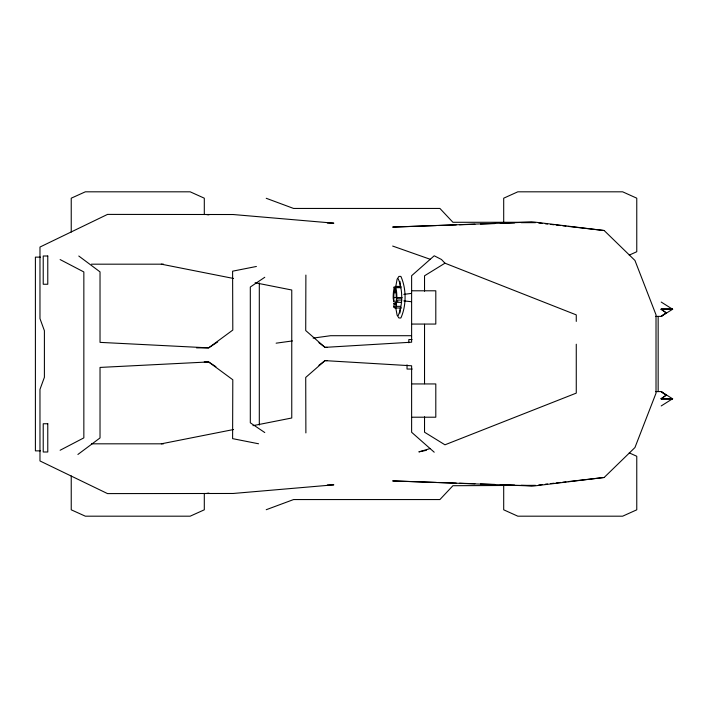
<?xml version="1.0" encoding="UTF-8"?>
<svg xmlns="http://www.w3.org/2000/svg" width="708" height="708" viewBox="0 0 708 708"><rect width="100%" height="100%" fill="white"/><g stroke="black" fill="none" stroke-linecap="round" stroke-linejoin="round"><path stroke-width="1.06" d="M259.305 425.083L259.305 282.917M424.534 416.782L424.534 432.207L444.96 444.81L576.268 393.117L576.268 344.221M424.534 383.745L424.534 324.246M305.883 275.076L305.723 330.556L325.016 347.363L327.229 347.363M401.808 300.059L396.445 300.059L396.852 296.723A10.549 1.832 -90 0 0 395.825 287.988L395.701 286.413L401.055 286.413M397.967 301.192L393.683 301.192L393.958 297.466L397.17 297.466M399.949 313.042L400.374 307.723M396.507 292.634L394.365 292.634L394.71 289.094L394.099 287.076L400.524 287.076M401.622 302.325L396.259 302.325L395.56 302.803L395.666 303.803A7.319 1.274 -90 0 1 394.701 304.537L394.63 303.183L393.931 303.245L393.931 307.307L394.082 306.405L394.223 306.945A10.549 1.832 -90 0 0 396.055 306.201L396.179 305.564L396.356 306.343L400.639 306.343M395.675 287.094L397.108 279.191L398.914 276.403L400.878 276.403C406.481 288.793 406.481 305.599 400.878 317.989L398.914 317.989L397.108 315.202L395.675 307.307M395.701 286.413L395.144 288.882L395.56 292.13L395.666 291.13A7.319 1.274 -90 0 1 396.25 295.572L396.445 300.059M393.958 297.466L393.763 297.909L393.754 297.466A7.319 1.274 -90 0 1 394.126 292.289L394.312 291.492L394.365 292.634M398.259 315.494C402.879 304.52 402.879 289.882 398.259 278.899M436.394 482.422L392.666 480.918L533.505 486.033L604.172 477.475L634.952 447.536L656.015 393.197L656.015 314.803L634.952 260.464L604.172 230.525L533.505 221.967L392.666 227.082L436.394 225.578M318.919 365.328L325.016 360.629L327.229 360.629M77.898 454.465L100.023 437.942L100.032 367.425L208.612 361.938L215.896 366.691M661.21 405.941L672.6 398.754L661.113 398.781L666.184 395.179L661.21 391.577L655.812 391.63M661.113 398.781L666.184 395.206L661.21 391.63L672.6 398.816L661.113 398.781L672.6 398.754M264.774 277.279L250.313 287.023L250.313 354.912L250.313 422.8L264.774 432.544M217.719 341.937L208.612 347.867L196.532 347.867M661.21 302.059L672.6 309.246L661.21 316.37L655.812 316.37M576.268 321.405L576.268 314.883L444.96 263.19L424.534 275.793L424.534 291.209M60.127 450.253L83.845 437.88L83.845 271.952L60.127 259.571M629.235 255.128L636.766 251.729L636.766 198.187L622.651 191.815L517.822 191.815L503.698 198.187L503.698 222.224M266.226 509.716L293.581 499.556L439.907 499.556L452.925 485.715L535.505 485.343M430.349 448.491L418.853 451.881L426.384 450.332M256.393 266.474L232.605 271.182L232.799 330.061L208.612 347.867L100.032 342.371L100.023 271.881L78.783 256.022M161.336 443.819L233.551 429.526M252.951 425.676L291.758 417.994L291.758 290.006L255.11 282.749M276.12 343.176L292.448 340.929M313.131 338.105L330.548 335.707L411.339 335.707M403.817 294.386L411.463 293.395M538.779 484.962L542.045 484.591M545.319 484.219L547.496 483.962M550.762 483.591L554.037 483.219M556.214 482.971L560.577 482.467M562.754 482.219L566.028 481.847M568.205 481.59L604.172 477.475M206.78 493.361L208.948 493.14M438.597 225.507L456.226 224.896M459.527 224.781L474.953 224.259M480.458 224.064L494.777 223.578M500.29 223.383L514.61 222.896M521.221 222.666L535.505 222.657M327.344 484.936L333.831 484.83L233.153 493.476L107.528 493.6L39.975 460.952L39.975 389.4L44.4 377.284L44.4 330.716L39.975 318.6L39.975 247.048L107.528 214.4L233.153 214.524L333.831 223.17L327.344 223.064M672.6 309.184L661.113 309.219L666.184 312.821L661.21 316.423L666.184 312.794L661.113 309.219L672.6 309.246L661.113 309.219M532.239 222.285L452.925 222.285L439.907 208.444L293.581 208.444L266.226 198.284M40.383 257.137L35.4 257.137L35.4 450.863L40.383 450.863M91.474 264.181L163.539 264.181M395.666 287.678L401.029 287.678M412.268 290.793L435.801 290.793L435.801 324.06L412.268 324.06M396.843 297.705L402.206 297.705M397.055 298.024L401.339 298.024M393.931 303.245L396.073 303.245M394.489 304.033L396.63 304.033M395.153 307.989L401.586 307.989M412.029 339.539L408.835 339.539L408.835 342.778M204.223 361.938L208.612 361.938L232.799 379.762L232.605 438.641L258.562 443.774M412.206 369.045L407.029 369.045L407.029 364.824M412.268 383.94L435.801 383.94L435.801 417.207L412.268 417.207M91.474 443.819L163.539 443.819M438.597 482.493L456.226 483.104M459.527 483.219L474.953 483.741M480.458 483.936L494.777 484.422M500.29 484.617L514.61 485.104M521.221 485.334L532.239 485.715M206.78 214.639L208.948 214.86M403.817 300.891L411.463 301.723M538.779 223.038L542.045 223.409M545.319 223.781L547.496 224.038M550.762 224.409L554.037 224.781M556.214 225.029L560.577 225.533M562.754 225.781L566.028 226.153M568.205 226.41L604.172 230.525M161.336 264.181L233.551 278.474M392.666 246.057L430.42 259.358M629.235 452.872L636.766 456.271L636.766 509.813L622.651 516.185L517.822 516.185L503.698 509.813L503.698 485.776M318.919 342.663L325.016 347.363L411.622 342.194L411.622 275.722L434.216 255.783L441.482 259.491L444.96 263.19M434.216 452.208L411.622 432.269L411.622 365.788L325.016 360.629L305.723 377.426L305.883 432.924M393.683 301.192L393.197 298.21A10.549 1.832 -90 0 1 394.002 288.731L394.099 287.076M399.949 281.35L400.374 286.678M396.259 302.325L396.356 306.343M658.157 316.626L658.157 391.374M204.302 214.577L204.302 198.187L190.178 191.815L85.349 191.815L71.234 198.187L71.234 232.065M204.302 493.423L204.302 509.813L190.178 516.185L85.349 516.185L71.234 509.813L71.234 475.935M47.772 256.004L43.223 256.004L43.223 284.253L47.772 284.253L47.772 256.004M47.772 423.747L43.223 423.747L43.223 451.996L47.772 451.996L47.772 423.747"/></g></svg>
